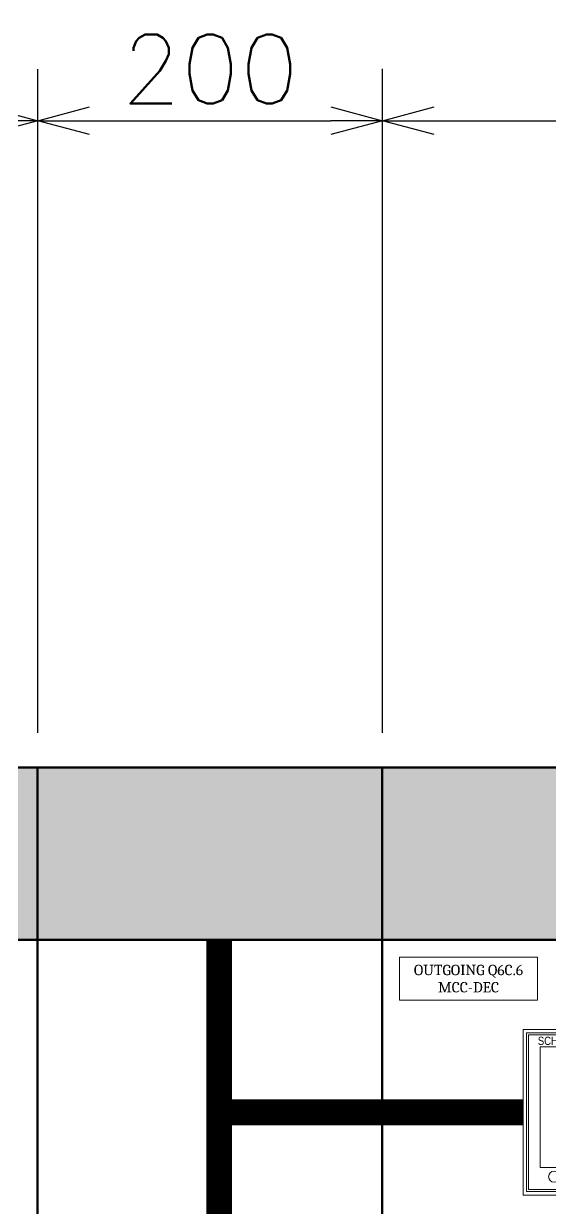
# Model space of a CAD drawing. Header units: millimetres. Extents: x -116965 to 323937, y 291661 to 566926.
# Drawn here: x -45440 to -45135, y 318483 to 319170 of the extents above; entities that cross this region are included whole.
import ezdxf
from ezdxf.enums import TextEntityAlignment as Align

# ---------------------------------------------------------------- set-up
doc = ezdxf.new("R2010")
doc.units = ezdxf.units.MM
doc.header["$PDMODE"] = 35
doc.layers.get('0').update_dxf_attribs({"lineweight": 18})
for name, color, linetype, lineweight in [('AM_5', 3, 'Continuous', 25), ('BASE', 7, 'Continuous', 15), ('hw_Text', 7, 'Continuous', 13)]:
    doc.layers.add(name, color=color, linetype=linetype, lineweight=lineweight)
doc.layers.add('C00-00-00', color=7, linetype='Continuous')
doc.layers.add('C34-3A-40', color=7, linetype='Continuous', true_color=0x343a40)
doc.layers.add('C62-64-69', color=7, linetype='Continuous', true_color=0x626469)
doc.styles.add('hw_Block.', font='Cambria.ttf')
doc.styles.add('VnArial', font='')
doc.styles.add('{18b73a54-fa43-428c-adcb-c1c7bbdf2c84}', font='Simplex.shx')
doc.styles.get('VnArial').set_extended_font_data('.VnArial NarrowH')
doc.dimstyles.new('kich thuoc$0', dxfattribs={"dimscale": 2, "dimtxt": 20, "dimasz": 16, "dimexe": 15, "dimexo": 10, "dimgap": 5, "dimtad": 1, "dimdec": 0, "dimzin": 0, "dimdsep": 46, "dimtxsty": '{18b73a54-fa43-428c-adcb-c1c7bbdf2c84}', "dimblk": 'OPEN30', "dimcen": 0.09, "dimclrd": 3, "dimclre": 3, "dimclrt": 3, "dimadec": 0, "dimazin": 0, "dimtfac": 1, "dimtdec": 0, "dimtofl": 0, "dimtmove": 0, "dimatfit": 3, "dimldrblk": 'OPEN30', "dimfxl": 1, "dimtolj": 1, "dimtzin": 0, "dimarcsym": 0})

# ---------------------------------------------------------------- blocks, each defined once
blk = doc.blocks.new('_Open30')
at = {"color": 0, "linetype": 'ByBlock', "lineweight": -2}
for p, q in [((-1, 0.268), (0, 0)), ((0, 0), (-1, -0.268)), ((0, 0), (-1, 0))]:
    blk.add_line(p, q, dxfattribs=at)
blk = doc.blocks.new('*D1855')
at = {"layer": 'AM_5', "color": 3, "lineweight": -2, "transparency": 16777216}
for p, q in [((-45232.26, 318758.44), (-45232.26, 319143.37)), ((-44532.26, 318758.44), (-44532.26, 319143.37)), ((-45202.26, 319113.37), (-44562.26, 319113.37))]:
    blk.add_line(p, q, dxfattribs=at)
at = {"layer": 'Defpoints', "color": 0, "lineweight": -3, "transparency": 16777216}
for p in [(-44532.26, 319113.37), (-45232.26, 318738.44), (-44532.26, 318738.44)]:
    blk.add_point(p, dxfattribs=at)
at = {"layer": 'AM_5', "color": 3, "lineweight": -2, "transparency": 16777216, "xscale": 30, "yscale": 30, "zscale": 30, "rotation": 180}
blk.add_blockref('_Open30', (-45232.26, 319113.37), dxfattribs=at)
at = {"layer": 'AM_5', "color": 3, "lineweight": -2, "transparency": 16777216, "xscale": 30, "yscale": 30, "zscale": 30}
blk.add_blockref('_Open30', (-44532.26, 319113.37), dxfattribs=at)
at = {"layer": 'AM_5', "color": 3, "transparency": 16777216, "insert": (-44882.26, 319143.37), "char_height": 40, "attachment_point": 5, "style": '{18b73a54-fa43-428c-adcb-c1c7bbdf2c84}'}
blk.add_mtext('\\A1;700', dxfattribs=at)
blk = doc.blocks.new('*D1861')
at = {"layer": 'AM_5', "color": 3, "lineweight": -2, "transparency": 16777216}
for p, q in [((-45832.08, 318758.39), (-45832.08, 319143.32)), ((-45432.08, 318758.39), (-45432.08, 319143.32)), ((-45802.08, 319113.32), (-45462.08, 319113.32))]:
    blk.add_line(p, q, dxfattribs=at)
at = {"layer": 'Defpoints', "color": 0, "lineweight": -3, "transparency": 16777216}
for p in [(-45432.08, 319113.32), (-45832.08, 318738.39), (-45432.08, 318738.39)]:
    blk.add_point(p, dxfattribs=at)
at = {"layer": 'AM_5', "color": 3, "lineweight": -2, "transparency": 16777216, "xscale": 30, "yscale": 30, "zscale": 30, "rotation": 180}
blk.add_blockref('_Open30', (-45832.08, 319113.32), dxfattribs=at)
at = {"layer": 'AM_5', "color": 3, "lineweight": -2, "transparency": 16777216, "xscale": 30, "yscale": 30, "zscale": 30}
blk.add_blockref('_Open30', (-45432.08, 319113.32), dxfattribs=at)
at = {"layer": 'AM_5', "color": 3, "transparency": 16777216, "insert": (-45632.08, 319143.32), "char_height": 40, "attachment_point": 5, "style": '{18b73a54-fa43-428c-adcb-c1c7bbdf2c84}'}
blk.add_mtext('\\A1;400', dxfattribs=at)
blk = doc.blocks.new('*D1862')
at = {"layer": 'AM_5', "color": 3, "lineweight": -2, "transparency": 16777216}
for p, q in [((-45432.08, 318758.39), (-45432.08, 319143.32)), ((-45232.08, 318758.39), (-45232.08, 319143.32)), ((-45402.08, 319113.32), (-45262.08, 319113.32))]:
    blk.add_line(p, q, dxfattribs=at)
at = {"layer": 'Defpoints', "color": 0, "lineweight": -3, "transparency": 16777216}
for p in [(-45232.08, 319113.32), (-45432.08, 318738.39), (-45232.08, 318738.39)]:
    blk.add_point(p, dxfattribs=at)
at = {"layer": 'AM_5', "color": 3, "lineweight": -2, "transparency": 16777216, "xscale": 30, "yscale": 30, "zscale": 30, "rotation": 180}
blk.add_blockref('_Open30', (-45432.08, 319113.32), dxfattribs=at)
at = {"layer": 'AM_5', "color": 3, "lineweight": -2, "transparency": 16777216, "xscale": 30, "yscale": 30, "zscale": 30}
blk.add_blockref('_Open30', (-45232.08, 319113.32), dxfattribs=at)
at = {"layer": 'AM_5', "color": 3, "transparency": 16777216, "insert": (-45332.08, 319143.32), "char_height": 40, "attachment_point": 5, "style": '{18b73a54-fa43-428c-adcb-c1c7bbdf2c84}'}
blk.add_mtext('\\A1;200', dxfattribs=at)
blk = doc.blocks.new('1232')
at = {"color": 7, "linetype": 'Continuous', "lineweight": 13}
for p, q in [((43.84, 78.67), (47.07, 78.67)), ((47.48, 77.94), (47.48, 75.37)), ((49.66, 77.94), (49.66, 75.37)), ((53.72, 77.94), (53.72, 75.37)), ((55.9, 77.94), (55.9, 75.37)), ((56.31, 78.67), (59.54, 78.67)), ((59.95, 77.94), (59.95, 75.37)), ((43.43, 71.35), (43.43, 73.92)), ((43.84, 74.65), (47.07, 74.65)), ((43.84, 70.62), (47.07, 70.62)), ((50.08, 74.65), (53.3, 74.65)), ((53.72, 71.35), (53.72, 73.92)), ((55.9, 71.35), (55.9, 73.92)), ((56.31, 70.62), (59.54, 70.62)), ((59.95, 71.35), (59.95, 73.92)), ((43.84, 65.82), (47.07, 65.82)), ((47.48, 65.09), (47.48, 62.52)), ((49.66, 65.09), (49.66, 62.52)), ((50.08, 65.82), (53.3, 65.82)), ((53.72, 65.09), (53.72, 62.52)), ((55.9, 65.09), (55.9, 62.52)), ((56.31, 65.82), (59.54, 65.82)), ((59.95, 65.09), (59.95, 62.52)), ((43.43, 58.49), (43.43, 61.06)), ((43.84, 61.79), (47.07, 61.79)), ((43.84, 57.77), (47.07, 57.77)), ((49.66, 58.49), (49.66, 61.06)), ((50.08, 57.77), (53.3, 57.77)), ((53.72, 58.49), (53.72, 61.06)), ((55.9, 58.49), (55.9, 61.06)), ((56.31, 57.77), (59.54, 57.77)), ((59.95, 58.49), (59.95, 61.06)), ((43.43, 45.64), (43.43, 48.21)), ((43.84, 52.96), (47.07, 52.96)), ((43.84, 48.94), (47.07, 48.94)), ((47.48, 52.23), (47.48, 49.66)), ((50.08, 52.96), (53.3, 52.96)), ((50.08, 48.94), (53.3, 48.94)), ((53.72, 52.23), (53.72, 49.66)), ((53.72, 45.64), (53.72, 48.21)), ((55.9, 52.23), (55.9, 49.66)), ((55.9, 45.64), (55.9, 48.21)), ((56.31, 52.96), (59.54, 52.96)), ((59.95, 52.23), (59.95, 49.66)), ((59.95, 45.64), (59.95, 48.21)), ((43.84, 44.91), (47.07, 44.91)), ((50.08, 44.91), (53.3, 44.91)), ((56.31, 44.91), (59.54, 44.91)), ((49.66, 39.38), (49.66, 36.81)), ((50.08, 40.1), (53.3, 40.1)), ((50.08, 36.08), (53.3, 36.08)), ((53.72, 32.78), (53.72, 35.35)), ((55.9, 39.38), (55.9, 36.81)), ((55.9, 32.78), (55.9, 35.35)), ((56.31, 40.1), (59.54, 40.1)), ((59.95, 39.38), (59.95, 36.81)), ((59.95, 32.78), (59.95, 35.35)), ((50.08, 32.06), (53.3, 32.06)), ((56.31, 32.06), (59.54, 32.06)), ((28.79, 26.5), (28.79, 23.93)), ((28.79, 19.91), (28.79, 22.47)), ((30.97, 19.91), (30.97, 22.47)), ((31.38, 27.23), (34.61, 27.23)), ((31.38, 23.2), (34.61, 23.2)), ((35.02, 26.5), (35.02, 23.93)), ((37.61, 27.23), (40.84, 27.23)), ((37.61, 23.2), (40.84, 23.2)), ((41.25, 26.5), (41.25, 23.93)), ((41.25, 19.91), (41.25, 22.47)), ((43.43, 26.5), (43.43, 23.93)), ((43.84, 23.2), (47.07, 23.2)), ((47.48, 26.5), (47.48, 23.93)), ((47.48, 19.91), (47.48, 22.47)), ((49.66, 26.5), (49.66, 23.93)), ((50.08, 27.23), (53.3, 27.23)), ((50.08, 23.2), (53.3, 23.2)), ((53.72, 19.91), (53.72, 22.47)), ((55.9, 26.5), (55.9, 23.93)), ((55.9, 19.91), (55.9, 22.47)), ((56.31, 27.23), (59.54, 27.23)), ((59.95, 26.5), (59.95, 23.93)), ((59.95, 19.91), (59.95, 22.47)), ((31.38, 19.18), (34.61, 19.18)), ((37.61, 19.18), (40.84, 19.18)), ((50.08, 19.18), (53.3, 19.18)), ((56.31, 19.18), (59.54, 19.18))]:
    blk.add_line(p, q, dxfattribs=at)
at = {"layer": 'BASE', "lineweight": 13}
for points in [[(96, 0), (0, 0), (0, 96), (96, 96)], [(3.2, 3.2), (92.8, 3.2), (92.8, 92.8), (3.2, 92.8)], [(10, 16.06), (86, 16.06), (86, 86), (10, 86)]]:
    blk.add_lwpolyline(points, close=True, dxfattribs=at)
at = {"layer": 'BASE', "color": 3, "lineweight": 13}
blk.add_lwpolyline([(2, 2), (94, 2), (94, 94), (2, 94)], close=True, dxfattribs=at)
at = {"layer": 'BASE', "lineweight": 13}
for centre in [(18, 10.61), (38, 10.61), (58, 10.61), (78, 10.61)]:
    blk.add_circle(centre, 3.2, dxfattribs=at)
at = {"layer": 'hw_Text', "lineweight": 13, "style": 'VnArial'}
for s, height, p in [('Schneider', 4.8, (24.76, 89.41)), ('V', 2.88, (73.53, 77.14)), ('A', 2.88, (73.53, 64.28)), ('V', 2.88, (73.53, 51.43)), ('Hz', 2.88, (74.05, 38.57))]:
    blk.add_text(s, height=height, rotation=360, dxfattribs=at).set_placement(p, align=Align.MIDDLE_CENTER)
at = {"layer": 'hw_Text', "color": 1, "lineweight": 13, "style": 'VnArial'}
blk.add_text('PM5350', height=4.8, rotation=360, dxfattribs=at).set_placement((75.69, 89.41), align=Align.MIDDLE_CENTER)
blk = doc.blocks.new('Load Outgoingx')
at = {"color": 0, "lineweight": 5, "ltscale": 0.7}
blk.add_lwpolyline([(10, -10), (10, -35), (90, -35), (90, -10)], close=True, dxfattribs=at)
at = {"color": 0, "lineweight": 5, "style": 'hw_Block.'}
for tag, p in [('LINE1', (50, -17.5)), ('LINE2', (50, -27.5))]:
    blk.add_attdef(tag, text='', height=6, dxfattribs=at).set_placement(p, align=Align.MIDDLE_CENTER)

msp = doc.modelspace()

# ---------------------------------------------------------------- hatches: boundary and pattern name
at = {"layer": 'C34-3A-40'}
h = msp.add_hatch(color=256, dxfattribs=at)
h.dxf.hatch_style = 2
h.paths.add_polyline_path([(-45832.204577, 318738.443002), (-45432.260407, 318738.443002), (-45432.260407, 318638.456958), (-45832.204577, 318638.456958)])
h = msp.add_hatch(color=256, dxfattribs=at)
h.dxf.hatch_style = 2
h.paths.add_polyline_path([(-45432.260407, 318738.443002), (-45232.288327, 318738.443002), (-45232.288327, 318638.456958), (-45432.260407, 318638.456958)])
h = msp.add_hatch(color=256, dxfattribs=at)
h.dxf.hatch_style = 2
h.paths.add_polyline_path([(-45232.288327, 318738.443002), (-44532.386032, 318738.443002), (-44532.386032, 318638.456958), (-45232.288327, 318638.456958)])
at = {"layer": 'C62-64-69'}
h = msp.add_hatch(color=256, dxfattribs=at)
h.dxf.hatch_style = 2
h.paths.add_polyline_path([(-45432.260407, 318729.444258), (-45400.264877, 318729.444258), (-45400.264877, 318722.445233), (-45432.260407, 318722.445233)])
h = msp.add_hatch(color=256, dxfattribs=at)
h.dxf.hatch_style = 2
h.paths.add_polyline_path([(-45400.264877, 318729.444258), (-45368.269342, 318729.444258), (-45368.269342, 318722.445233), (-45400.264877, 318722.445233)])
h = msp.add_hatch(color=256, dxfattribs=at)
h.dxf.hatch_style = 2
h.paths.add_polyline_path([(-45400.264877, 318729.444258), (-45368.269342, 318729.444258), (-45368.269342, 318722.445233), (-45400.264877, 318722.445233)])
h = msp.add_hatch(color=256, dxfattribs=at)
h.dxf.hatch_style = 2
h.paths.add_polyline_path([(-45368.269342, 318729.444258), (-45336.273807, 318729.444258), (-45336.273807, 318722.445233), (-45368.269342, 318722.445233)])
h = msp.add_hatch(color=256, dxfattribs=at)
h.dxf.hatch_style = 2
h.paths.add_polyline_path([(-45368.269342, 318729.444258), (-45336.273807, 318729.444258), (-45336.273807, 318722.445233), (-45368.269342, 318722.445233)])
h = msp.add_hatch(color=256, dxfattribs=at)
h.dxf.hatch_style = 2
h.paths.add_polyline_path([(-45336.273807, 318729.444258), (-45304.278277, 318729.444258), (-45304.278277, 318722.445233), (-45336.273807, 318722.445233)])
h = msp.add_hatch(color=256, dxfattribs=at)
h.dxf.hatch_style = 2
h.paths.add_polyline_path([(-45336.273807, 318729.444258), (-45304.278277, 318729.444258), (-45304.278277, 318722.445233), (-45336.273807, 318722.445233)])
h = msp.add_hatch(color=256, dxfattribs=at)
h.dxf.hatch_style = 2
h.paths.add_polyline_path([(-45304.278277, 318729.444258), (-45272.282742, 318729.444258), (-45272.282742, 318722.445233), (-45304.278277, 318722.445233)])
h = msp.add_hatch(color=256, dxfattribs=at)
h.dxf.hatch_style = 2
h.paths.add_polyline_path([(-45304.278277, 318729.444258), (-45272.282742, 318729.444258), (-45272.282742, 318722.445233), (-45304.278277, 318722.445233)])
h = msp.add_hatch(color=256, dxfattribs=at)
h.dxf.hatch_style = 2
h.paths.add_polyline_path([(-45272.282742, 318729.444258), (-45240.287207, 318729.444258), (-45240.287207, 318722.445233), (-45272.282742, 318722.445233)])
h = msp.add_hatch(color=256, dxfattribs=at)
h.dxf.hatch_style = 2
h.paths.add_polyline_path([(-45232.288327, 318729.444258), (-45200.292792, 318729.444258), (-45200.292792, 318722.445233), (-45232.288327, 318722.445233)])
h = msp.add_hatch(color=256, dxfattribs=at)
h.dxf.hatch_style = 2
h.paths.add_polyline_path([(-45200.292792, 318729.444258), (-45168.297257, 318729.444258), (-45168.297257, 318722.445233), (-45200.292792, 318722.445233)])
h = msp.add_hatch(color=256, dxfattribs=at)
h.dxf.hatch_style = 2
h.paths.add_polyline_path([(-45200.292792, 318729.444258), (-45168.297257, 318729.444258), (-45168.297257, 318722.445233), (-45200.292792, 318722.445233)])
h = msp.add_hatch(color=256, dxfattribs=at)
h.dxf.hatch_style = 2
h.paths.add_polyline_path([(-45168.297257, 318729.444258), (-45136.301727, 318729.444258), (-45136.301727, 318722.445233), (-45168.297257, 318722.445233)])
h = msp.add_hatch(color=256, dxfattribs=at)
h.dxf.hatch_style = 2
h.paths.add_polyline_path([(-45168.297257, 318729.444258), (-45136.301727, 318729.444258), (-45136.301727, 318722.445233), (-45168.297257, 318722.445233)])
h = msp.add_hatch(color=256, dxfattribs=at)
h.dxf.hatch_style = 2
h.paths.add_polyline_path([(-45136.301727, 318729.444258), (-45104.306192, 318729.444258), (-45104.306192, 318722.445233), (-45136.301727, 318722.445233)])
h = msp.add_hatch(color=256, dxfattribs=at)
h.dxf.hatch_style = 2
h.paths.add_polyline_path([(-45432.260407, 318722.445233), (-45400.264877, 318722.445233), (-45400.264877, 318720.445514), (-45432.260407, 318720.445514)])
h = msp.add_hatch(color=256, dxfattribs=at)
h.dxf.hatch_style = 2
h.paths.add_polyline_path([(-45432.260407, 318720.445514), (-45400.264877, 318720.445514), (-45400.264877, 318713.446489), (-45432.260407, 318713.446489)])
h = msp.add_hatch(color=256, dxfattribs=at)
h.dxf.hatch_style = 2
h.paths.add_polyline_path([(-45400.264877, 318722.445233), (-45368.269342, 318722.445233), (-45368.269342, 318720.445514), (-45400.264877, 318720.445514)])
h = msp.add_hatch(color=256, dxfattribs=at)
h.dxf.hatch_style = 2
h.paths.add_polyline_path([(-45400.264877, 318722.445233), (-45368.269342, 318722.445233), (-45368.269342, 318720.445514), (-45400.264877, 318720.445514)])
h = msp.add_hatch(color=256, dxfattribs=at)
h.dxf.hatch_style = 2
h.paths.add_polyline_path([(-45400.264877, 318720.445514), (-45368.269342, 318720.445514), (-45368.269342, 318713.446489), (-45400.264877, 318713.446489)])
h = msp.add_hatch(color=256, dxfattribs=at)
h.dxf.hatch_style = 2
h.paths.add_polyline_path([(-45400.264877, 318720.445514), (-45368.269342, 318720.445514), (-45368.269342, 318713.446489), (-45400.264877, 318713.446489)])
h = msp.add_hatch(color=256, dxfattribs=at)
h.dxf.hatch_style = 2
h.paths.add_polyline_path([(-45368.269342, 318722.445233), (-45336.273807, 318722.445233), (-45336.273807, 318720.445514), (-45368.269342, 318720.445514)])
h = msp.add_hatch(color=256, dxfattribs=at)
h.dxf.hatch_style = 2
h.paths.add_polyline_path([(-45368.269342, 318722.445233), (-45336.273807, 318722.445233), (-45336.273807, 318720.445514), (-45368.269342, 318720.445514)])
h = msp.add_hatch(color=256, dxfattribs=at)
h.dxf.hatch_style = 2
h.paths.add_polyline_path([(-45368.269342, 318720.445514), (-45336.273807, 318720.445514), (-45336.273807, 318713.446489), (-45368.269342, 318713.446489)])
h = msp.add_hatch(color=256, dxfattribs=at)
h.dxf.hatch_style = 2
h.paths.add_polyline_path([(-45368.269342, 318720.445514), (-45336.273807, 318720.445514), (-45336.273807, 318713.446489), (-45368.269342, 318713.446489)])
h = msp.add_hatch(color=256, dxfattribs=at)
h.dxf.hatch_style = 2
h.paths.add_polyline_path([(-45336.273807, 318722.445233), (-45304.278277, 318722.445233), (-45304.278277, 318720.445514), (-45336.273807, 318720.445514)])
h = msp.add_hatch(color=256, dxfattribs=at)
h.dxf.hatch_style = 2
h.paths.add_polyline_path([(-45336.273807, 318722.445233), (-45304.278277, 318722.445233), (-45304.278277, 318720.445514), (-45336.273807, 318720.445514)])
h = msp.add_hatch(color=256, dxfattribs=at)
h.dxf.hatch_style = 2
h.paths.add_polyline_path([(-45336.273807, 318720.445514), (-45304.278277, 318720.445514), (-45304.278277, 318713.446489), (-45336.273807, 318713.446489)])
h = msp.add_hatch(color=256, dxfattribs=at)
h.dxf.hatch_style = 2
h.paths.add_polyline_path([(-45336.273807, 318720.445514), (-45304.278277, 318720.445514), (-45304.278277, 318713.446489), (-45336.273807, 318713.446489)])
h = msp.add_hatch(color=256, dxfattribs=at)
h.dxf.hatch_style = 2
h.paths.add_polyline_path([(-45304.278277, 318722.445233), (-45272.282742, 318722.445233), (-45272.282742, 318720.445514), (-45304.278277, 318720.445514)])
h = msp.add_hatch(color=256, dxfattribs=at)
h.dxf.hatch_style = 2
h.paths.add_polyline_path([(-45304.278277, 318722.445233), (-45272.282742, 318722.445233), (-45272.282742, 318720.445514), (-45304.278277, 318720.445514)])
h = msp.add_hatch(color=256, dxfattribs=at)
h.dxf.hatch_style = 2
h.paths.add_polyline_path([(-45304.278277, 318720.445514), (-45272.282742, 318720.445514), (-45272.282742, 318713.446489), (-45304.278277, 318713.446489)])
h = msp.add_hatch(color=256, dxfattribs=at)
h.dxf.hatch_style = 2
h.paths.add_polyline_path([(-45304.278277, 318720.445514), (-45272.282742, 318720.445514), (-45272.282742, 318713.446489), (-45304.278277, 318713.446489)])
h = msp.add_hatch(color=256, dxfattribs=at)
h.dxf.hatch_style = 2
h.paths.add_polyline_path([(-45272.282742, 318722.445233), (-45240.287207, 318722.445233), (-45240.287207, 318720.445514), (-45272.282742, 318720.445514)])
h = msp.add_hatch(color=256, dxfattribs=at)
h.dxf.hatch_style = 2
h.paths.add_polyline_path([(-45272.282742, 318720.445514), (-45240.287207, 318720.445514), (-45240.287207, 318713.446489), (-45272.282742, 318713.446489)])
h = msp.add_hatch(color=256, dxfattribs=at)
h.dxf.hatch_style = 2
h.paths.add_polyline_path([(-45232.288327, 318722.445233), (-45200.292792, 318722.445233), (-45200.292792, 318720.445514), (-45232.288327, 318720.445514)])
h = msp.add_hatch(color=256, dxfattribs=at)
h.dxf.hatch_style = 2
h.paths.add_polyline_path([(-45232.288327, 318720.445514), (-45200.292792, 318720.445514), (-45200.292792, 318713.446489), (-45232.288327, 318713.446489)])
h = msp.add_hatch(color=256, dxfattribs=at)
h.dxf.hatch_style = 2
h.paths.add_polyline_path([(-45200.292792, 318722.445233), (-45168.297257, 318722.445233), (-45168.297257, 318720.445514), (-45200.292792, 318720.445514)])
h = msp.add_hatch(color=256, dxfattribs=at)
h.dxf.hatch_style = 2
h.paths.add_polyline_path([(-45200.292792, 318722.445233), (-45168.297257, 318722.445233), (-45168.297257, 318720.445514), (-45200.292792, 318720.445514)])
h = msp.add_hatch(color=256, dxfattribs=at)
h.dxf.hatch_style = 2
h.paths.add_polyline_path([(-45200.292792, 318720.445514), (-45168.297257, 318720.445514), (-45168.297257, 318713.446489), (-45200.292792, 318713.446489)])
h = msp.add_hatch(color=256, dxfattribs=at)
h.dxf.hatch_style = 2
h.paths.add_polyline_path([(-45200.292792, 318720.445514), (-45168.297257, 318720.445514), (-45168.297257, 318713.446489), (-45200.292792, 318713.446489)])
h = msp.add_hatch(color=256, dxfattribs=at)
h.dxf.hatch_style = 2
h.paths.add_polyline_path([(-45168.297257, 318722.445233), (-45136.301727, 318722.445233), (-45136.301727, 318720.445514), (-45168.297257, 318720.445514)])
h = msp.add_hatch(color=256, dxfattribs=at)
h.dxf.hatch_style = 2
h.paths.add_polyline_path([(-45168.297257, 318722.445233), (-45136.301727, 318722.445233), (-45136.301727, 318720.445514), (-45168.297257, 318720.445514)])
h = msp.add_hatch(color=256, dxfattribs=at)
h.dxf.hatch_style = 2
h.paths.add_polyline_path([(-45168.297257, 318720.445514), (-45136.301727, 318720.445514), (-45136.301727, 318713.446489), (-45168.297257, 318713.446489)])
h = msp.add_hatch(color=256, dxfattribs=at)
h.dxf.hatch_style = 2
h.paths.add_polyline_path([(-45168.297257, 318720.445514), (-45136.301727, 318720.445514), (-45136.301727, 318713.446489), (-45168.297257, 318713.446489)])
h = msp.add_hatch(color=256, dxfattribs=at)
h.dxf.hatch_style = 2
h.paths.add_polyline_path([(-45136.301727, 318722.445233), (-45104.306192, 318722.445233), (-45104.306192, 318720.445514), (-45136.301727, 318720.445514)])
h = msp.add_hatch(color=256, dxfattribs=at)
h.dxf.hatch_style = 2
h.paths.add_polyline_path([(-45136.301727, 318720.445514), (-45104.306192, 318720.445514), (-45104.306192, 318713.446489), (-45136.301727, 318713.446489)])
h = msp.add_hatch(color=256, dxfattribs=at)
h.dxf.hatch_style = 2
h.paths.add_polyline_path([(-45432.260407, 318713.446489), (-45400.264877, 318713.446489), (-45400.264877, 318711.446771), (-45432.260407, 318711.446771)])
h = msp.add_hatch(color=256, dxfattribs=at)
h.dxf.hatch_style = 2
h.paths.add_polyline_path([(-45432.260407, 318711.446771), (-45400.264877, 318711.446771), (-45400.264877, 318704.447745), (-45432.260407, 318704.447745)])
h = msp.add_hatch(color=256, dxfattribs=at)
h.dxf.hatch_style = 2
h.paths.add_polyline_path([(-45400.264877, 318713.446489), (-45368.269342, 318713.446489), (-45368.269342, 318711.446771), (-45400.264877, 318711.446771)])
h = msp.add_hatch(color=256, dxfattribs=at)
h.dxf.hatch_style = 2
h.paths.add_polyline_path([(-45400.264877, 318713.446489), (-45368.269342, 318713.446489), (-45368.269342, 318711.446771), (-45400.264877, 318711.446771)])
h = msp.add_hatch(color=256, dxfattribs=at)
h.dxf.hatch_style = 2
h.paths.add_polyline_path([(-45400.264877, 318711.446771), (-45368.269342, 318711.446771), (-45368.269342, 318704.447745), (-45400.264877, 318704.447745)])
h = msp.add_hatch(color=256, dxfattribs=at)
h.dxf.hatch_style = 2
h.paths.add_polyline_path([(-45400.264877, 318711.446771), (-45368.269342, 318711.446771), (-45368.269342, 318704.447745), (-45400.264877, 318704.447745)])
h = msp.add_hatch(color=256, dxfattribs=at)
h.dxf.hatch_style = 2
h.paths.add_polyline_path([(-45368.269342, 318713.446489), (-45336.273807, 318713.446489), (-45336.273807, 318711.446771), (-45368.269342, 318711.446771)])
h = msp.add_hatch(color=256, dxfattribs=at)
h.dxf.hatch_style = 2
h.paths.add_polyline_path([(-45368.269342, 318713.446489), (-45336.273807, 318713.446489), (-45336.273807, 318711.446771), (-45368.269342, 318711.446771)])
h = msp.add_hatch(color=256, dxfattribs=at)
h.dxf.hatch_style = 2
h.paths.add_polyline_path([(-45368.269342, 318711.446771), (-45336.273807, 318711.446771), (-45336.273807, 318704.447745), (-45368.269342, 318704.447745)])
h = msp.add_hatch(color=256, dxfattribs=at)
h.dxf.hatch_style = 2
h.paths.add_polyline_path([(-45368.269342, 318711.446771), (-45336.273807, 318711.446771), (-45336.273807, 318704.447745), (-45368.269342, 318704.447745)])
h = msp.add_hatch(color=256, dxfattribs=at)
h.dxf.hatch_style = 2
h.paths.add_polyline_path([(-45336.273807, 318713.446489), (-45304.278277, 318713.446489), (-45304.278277, 318711.446771), (-45336.273807, 318711.446771)])
h = msp.add_hatch(color=256, dxfattribs=at)
h.dxf.hatch_style = 2
h.paths.add_polyline_path([(-45336.273807, 318713.446489), (-45304.278277, 318713.446489), (-45304.278277, 318711.446771), (-45336.273807, 318711.446771)])
h = msp.add_hatch(color=256, dxfattribs=at)
h.dxf.hatch_style = 2
h.paths.add_polyline_path([(-45336.273807, 318711.446771), (-45304.278277, 318711.446771), (-45304.278277, 318704.447745), (-45336.273807, 318704.447745)])
h = msp.add_hatch(color=256, dxfattribs=at)
h.dxf.hatch_style = 2
h.paths.add_polyline_path([(-45336.273807, 318711.446771), (-45304.278277, 318711.446771), (-45304.278277, 318704.447745), (-45336.273807, 318704.447745)])
h = msp.add_hatch(color=256, dxfattribs=at)
h.dxf.hatch_style = 2
h.paths.add_polyline_path([(-45304.278277, 318713.446489), (-45272.282742, 318713.446489), (-45272.282742, 318711.446771), (-45304.278277, 318711.446771)])
h = msp.add_hatch(color=256, dxfattribs=at)
h.dxf.hatch_style = 2
h.paths.add_polyline_path([(-45304.278277, 318713.446489), (-45272.282742, 318713.446489), (-45272.282742, 318711.446771), (-45304.278277, 318711.446771)])
h = msp.add_hatch(color=256, dxfattribs=at)
h.dxf.hatch_style = 2
h.paths.add_polyline_path([(-45304.278277, 318711.446771), (-45272.282742, 318711.446771), (-45272.282742, 318704.447745), (-45304.278277, 318704.447745)])
h = msp.add_hatch(color=256, dxfattribs=at)
h.dxf.hatch_style = 2
h.paths.add_polyline_path([(-45304.278277, 318711.446771), (-45272.282742, 318711.446771), (-45272.282742, 318704.447745), (-45304.278277, 318704.447745)])
h = msp.add_hatch(color=256, dxfattribs=at)
h.dxf.hatch_style = 2
h.paths.add_polyline_path([(-45272.282742, 318713.446489), (-45240.287207, 318713.446489), (-45240.287207, 318711.446771), (-45272.282742, 318711.446771)])
h = msp.add_hatch(color=256, dxfattribs=at)
h.dxf.hatch_style = 2
h.paths.add_polyline_path([(-45272.282742, 318711.446771), (-45240.287207, 318711.446771), (-45240.287207, 318704.447745), (-45272.282742, 318704.447745)])
h = msp.add_hatch(color=256, dxfattribs=at)
h.dxf.hatch_style = 2
h.paths.add_polyline_path([(-45232.288327, 318713.446489), (-45200.292792, 318713.446489), (-45200.292792, 318711.446771), (-45232.288327, 318711.446771)])
h = msp.add_hatch(color=256, dxfattribs=at)
h.dxf.hatch_style = 2
h.paths.add_polyline_path([(-45232.288327, 318711.446771), (-45200.292792, 318711.446771), (-45200.292792, 318704.447745), (-45232.288327, 318704.447745)])
h = msp.add_hatch(color=256, dxfattribs=at)
h.dxf.hatch_style = 2
h.paths.add_polyline_path([(-45200.292792, 318713.446489), (-45168.297257, 318713.446489), (-45168.297257, 318711.446771), (-45200.292792, 318711.446771)])
h = msp.add_hatch(color=256, dxfattribs=at)
h.dxf.hatch_style = 2
h.paths.add_polyline_path([(-45200.292792, 318713.446489), (-45168.297257, 318713.446489), (-45168.297257, 318711.446771), (-45200.292792, 318711.446771)])
h = msp.add_hatch(color=256, dxfattribs=at)
h.dxf.hatch_style = 2
h.paths.add_polyline_path([(-45200.292792, 318711.446771), (-45168.297257, 318711.446771), (-45168.297257, 318704.447745), (-45200.292792, 318704.447745)])
h = msp.add_hatch(color=256, dxfattribs=at)
h.dxf.hatch_style = 2
h.paths.add_polyline_path([(-45200.292792, 318711.446771), (-45168.297257, 318711.446771), (-45168.297257, 318704.447745), (-45200.292792, 318704.447745)])
h = msp.add_hatch(color=256, dxfattribs=at)
h.dxf.hatch_style = 2
h.paths.add_polyline_path([(-45168.297257, 318713.446489), (-45136.301727, 318713.446489), (-45136.301727, 318711.446771), (-45168.297257, 318711.446771)])
h = msp.add_hatch(color=256, dxfattribs=at)
h.dxf.hatch_style = 2
h.paths.add_polyline_path([(-45168.297257, 318713.446489), (-45136.301727, 318713.446489), (-45136.301727, 318711.446771), (-45168.297257, 318711.446771)])
h = msp.add_hatch(color=256, dxfattribs=at)
h.dxf.hatch_style = 2
h.paths.add_polyline_path([(-45168.297257, 318711.446771), (-45136.301727, 318711.446771), (-45136.301727, 318704.447745), (-45168.297257, 318704.447745)])
h = msp.add_hatch(color=256, dxfattribs=at)
h.dxf.hatch_style = 2
h.paths.add_polyline_path([(-45168.297257, 318711.446771), (-45136.301727, 318711.446771), (-45136.301727, 318704.447745), (-45168.297257, 318704.447745)])
h = msp.add_hatch(color=256, dxfattribs=at)
h.dxf.hatch_style = 2
h.paths.add_polyline_path([(-45136.301727, 318713.446489), (-45104.306192, 318713.446489), (-45104.306192, 318711.446771), (-45136.301727, 318711.446771)])
h = msp.add_hatch(color=256, dxfattribs=at)
h.dxf.hatch_style = 2
h.paths.add_polyline_path([(-45136.301727, 318711.446771), (-45104.306192, 318711.446771), (-45104.306192, 318704.447745), (-45136.301727, 318704.447745)])
h = msp.add_hatch(color=256, dxfattribs=at)
h.dxf.hatch_style = 2
h.paths.add_polyline_path([(-45432.260407, 318704.447745), (-45400.264877, 318704.447745), (-45400.264877, 318702.448027), (-45432.260407, 318702.448027)])
h = msp.add_hatch(color=256, dxfattribs=at)
h.dxf.hatch_style = 2
h.paths.add_polyline_path([(-45400.264877, 318704.447745), (-45368.269342, 318704.447745), (-45368.269342, 318702.448027), (-45400.264877, 318702.448027)])
h = msp.add_hatch(color=256, dxfattribs=at)
h.dxf.hatch_style = 2
h.paths.add_polyline_path([(-45400.264877, 318704.447745), (-45368.269342, 318704.447745), (-45368.269342, 318702.448027), (-45400.264877, 318702.448027)])
h = msp.add_hatch(color=256, dxfattribs=at)
h.dxf.hatch_style = 2
h.paths.add_polyline_path([(-45368.269342, 318704.447745), (-45336.273807, 318704.447745), (-45336.273807, 318702.448027), (-45368.269342, 318702.448027)])
h = msp.add_hatch(color=256, dxfattribs=at)
h.dxf.hatch_style = 2
h.paths.add_polyline_path([(-45368.269342, 318704.447745), (-45336.273807, 318704.447745), (-45336.273807, 318702.448027), (-45368.269342, 318702.448027)])
h = msp.add_hatch(color=256, dxfattribs=at)
h.dxf.hatch_style = 2
h.paths.add_polyline_path([(-45336.273807, 318704.447745), (-45304.278277, 318704.447745), (-45304.278277, 318702.448027), (-45336.273807, 318702.448027)])
h = msp.add_hatch(color=256, dxfattribs=at)
h.dxf.hatch_style = 2
h.paths.add_polyline_path([(-45336.273807, 318704.447745), (-45304.278277, 318704.447745), (-45304.278277, 318702.448027), (-45336.273807, 318702.448027)])
h = msp.add_hatch(color=256, dxfattribs=at)
h.dxf.hatch_style = 2
h.paths.add_polyline_path([(-45304.278277, 318704.447745), (-45272.282742, 318704.447745), (-45272.282742, 318702.448027), (-45304.278277, 318702.448027)])
h = msp.add_hatch(color=256, dxfattribs=at)
h.dxf.hatch_style = 2
h.paths.add_polyline_path([(-45304.278277, 318704.447745), (-45272.282742, 318704.447745), (-45272.282742, 318702.448027), (-45304.278277, 318702.448027)])
h = msp.add_hatch(color=256, dxfattribs=at)
h.dxf.hatch_style = 2
h.paths.add_polyline_path([(-45272.282742, 318704.447745), (-45240.287207, 318704.447745), (-45240.287207, 318702.448027), (-45272.282742, 318702.448027)])
h = msp.add_hatch(color=256, dxfattribs=at)
h.dxf.hatch_style = 2
h.paths.add_polyline_path([(-45232.288327, 318704.447745), (-45200.292792, 318704.447745), (-45200.292792, 318702.448027), (-45232.288327, 318702.448027)])
h = msp.add_hatch(color=256, dxfattribs=at)
h.dxf.hatch_style = 2
h.paths.add_polyline_path([(-45200.292792, 318704.447745), (-45168.297257, 318704.447745), (-45168.297257, 318702.448027), (-45200.292792, 318702.448027)])
h = msp.add_hatch(color=256, dxfattribs=at)
h.dxf.hatch_style = 2
h.paths.add_polyline_path([(-45200.292792, 318704.447745), (-45168.297257, 318704.447745), (-45168.297257, 318702.448027), (-45200.292792, 318702.448027)])
h = msp.add_hatch(color=256, dxfattribs=at)
h.dxf.hatch_style = 2
h.paths.add_polyline_path([(-45168.297257, 318704.447745), (-45136.301727, 318704.447745), (-45136.301727, 318702.448027), (-45168.297257, 318702.448027)])
h = msp.add_hatch(color=256, dxfattribs=at)
h.dxf.hatch_style = 2
h.paths.add_polyline_path([(-45168.297257, 318704.447745), (-45136.301727, 318704.447745), (-45136.301727, 318702.448027), (-45168.297257, 318702.448027)])
h = msp.add_hatch(color=256, dxfattribs=at)
h.dxf.hatch_style = 2
h.paths.add_polyline_path([(-45136.301727, 318704.447745), (-45104.306192, 318704.447745), (-45104.306192, 318702.448027), (-45136.301727, 318702.448027)])
h = msp.add_hatch(color=256, dxfattribs=at)
h.dxf.hatch_style = 2
h.paths.add_polyline_path([(-45432.260407, 318702.448027), (-45400.264877, 318702.448027), (-45400.264877, 318695.449001), (-45432.260407, 318695.449001)])
h = msp.add_hatch(color=256, dxfattribs=at)
h.dxf.hatch_style = 2
h.paths.add_polyline_path([(-45400.264877, 318702.448027), (-45368.269342, 318702.448027), (-45368.269342, 318695.449001), (-45400.264877, 318695.449001)])
h = msp.add_hatch(color=256, dxfattribs=at)
h.dxf.hatch_style = 2
h.paths.add_polyline_path([(-45400.264877, 318702.448027), (-45368.269342, 318702.448027), (-45368.269342, 318695.449001), (-45400.264877, 318695.449001)])
h = msp.add_hatch(color=256, dxfattribs=at)
h.dxf.hatch_style = 2
h.paths.add_polyline_path([(-45368.269342, 318702.448027), (-45336.273807, 318702.448027), (-45336.273807, 318695.449001), (-45368.269342, 318695.449001)])
h = msp.add_hatch(color=256, dxfattribs=at)
h.dxf.hatch_style = 2
h.paths.add_polyline_path([(-45368.269342, 318702.448027), (-45336.273807, 318702.448027), (-45336.273807, 318695.449001), (-45368.269342, 318695.449001)])
h = msp.add_hatch(color=256, dxfattribs=at)
h.dxf.hatch_style = 2
h.paths.add_polyline_path([(-45336.273807, 318702.448027), (-45304.278277, 318702.448027), (-45304.278277, 318695.449001), (-45336.273807, 318695.449001)])
h = msp.add_hatch(color=256, dxfattribs=at)
h.dxf.hatch_style = 2
h.paths.add_polyline_path([(-45336.273807, 318702.448027), (-45304.278277, 318702.448027), (-45304.278277, 318695.449001), (-45336.273807, 318695.449001)])
h = msp.add_hatch(color=256, dxfattribs=at)
h.dxf.hatch_style = 2
h.paths.add_polyline_path([(-45304.278277, 318702.448027), (-45272.282742, 318702.448027), (-45272.282742, 318695.449001), (-45304.278277, 318695.449001)])
h = msp.add_hatch(color=256, dxfattribs=at)
h.dxf.hatch_style = 2
h.paths.add_polyline_path([(-45304.278277, 318702.448027), (-45272.282742, 318702.448027), (-45272.282742, 318695.449001), (-45304.278277, 318695.449001)])
h = msp.add_hatch(color=256, dxfattribs=at)
h.dxf.hatch_style = 2
h.paths.add_polyline_path([(-45272.282742, 318702.448027), (-45240.287207, 318702.448027), (-45240.287207, 318695.449001), (-45272.282742, 318695.449001)])
h = msp.add_hatch(color=256, dxfattribs=at)
h.dxf.hatch_style = 2
h.paths.add_polyline_path([(-45232.288327, 318702.448027), (-45200.292792, 318702.448027), (-45200.292792, 318695.449001), (-45232.288327, 318695.449001)])
h = msp.add_hatch(color=256, dxfattribs=at)
h.dxf.hatch_style = 2
h.paths.add_polyline_path([(-45200.292792, 318702.448027), (-45168.297257, 318702.448027), (-45168.297257, 318695.449001), (-45200.292792, 318695.449001)])
h = msp.add_hatch(color=256, dxfattribs=at)
h.dxf.hatch_style = 2
h.paths.add_polyline_path([(-45200.292792, 318702.448027), (-45168.297257, 318702.448027), (-45168.297257, 318695.449001), (-45200.292792, 318695.449001)])
h = msp.add_hatch(color=256, dxfattribs=at)
h.dxf.hatch_style = 2
h.paths.add_polyline_path([(-45168.297257, 318702.448027), (-45136.301727, 318702.448027), (-45136.301727, 318695.449001), (-45168.297257, 318695.449001)])
h = msp.add_hatch(color=256, dxfattribs=at)
h.dxf.hatch_style = 2
h.paths.add_polyline_path([(-45168.297257, 318702.448027), (-45136.301727, 318702.448027), (-45136.301727, 318695.449001), (-45168.297257, 318695.449001)])
h = msp.add_hatch(color=256, dxfattribs=at)
h.dxf.hatch_style = 2
h.paths.add_polyline_path([(-45136.301727, 318702.448027), (-45104.306192, 318702.448027), (-45104.306192, 318695.449001), (-45136.301727, 318695.449001)])
h = msp.add_hatch(color=256, dxfattribs=at)
h.dxf.hatch_style = 2
h.paths.add_polyline_path([(-45432.260407, 318695.449001), (-45400.264877, 318695.449001), (-45400.264877, 318693.449283), (-45432.260407, 318693.449283)])
h = msp.add_hatch(color=256, dxfattribs=at)
h.dxf.hatch_style = 2
h.paths.add_polyline_path([(-45432.260407, 318693.449283), (-45400.264877, 318693.449283), (-45400.264877, 318686.450258), (-45432.260407, 318686.450258)])
h = msp.add_hatch(color=256, dxfattribs=at)
h.dxf.hatch_style = 2
h.paths.add_polyline_path([(-45400.264877, 318695.449001), (-45368.269342, 318695.449001), (-45368.269342, 318693.449283), (-45400.264877, 318693.449283)])
h = msp.add_hatch(color=256, dxfattribs=at)
h.dxf.hatch_style = 2
h.paths.add_polyline_path([(-45400.264877, 318695.449001), (-45368.269342, 318695.449001), (-45368.269342, 318693.449283), (-45400.264877, 318693.449283)])
h = msp.add_hatch(color=256, dxfattribs=at)
h.dxf.hatch_style = 2
h.paths.add_polyline_path([(-45400.264877, 318693.449283), (-45368.269342, 318693.449283), (-45368.269342, 318686.450258), (-45400.264877, 318686.450258)])
h = msp.add_hatch(color=256, dxfattribs=at)
h.dxf.hatch_style = 2
h.paths.add_polyline_path([(-45400.264877, 318693.449283), (-45368.269342, 318693.449283), (-45368.269342, 318686.450258), (-45400.264877, 318686.450258)])
h = msp.add_hatch(color=256, dxfattribs=at)
h.dxf.hatch_style = 2
h.paths.add_polyline_path([(-45368.269342, 318695.449001), (-45336.273807, 318695.449001), (-45336.273807, 318693.449283), (-45368.269342, 318693.449283)])
h = msp.add_hatch(color=256, dxfattribs=at)
h.dxf.hatch_style = 2
h.paths.add_polyline_path([(-45368.269342, 318695.449001), (-45336.273807, 318695.449001), (-45336.273807, 318693.449283), (-45368.269342, 318693.449283)])
h = msp.add_hatch(color=256, dxfattribs=at)
h.dxf.hatch_style = 2
h.paths.add_polyline_path([(-45368.269342, 318693.449283), (-45336.273807, 318693.449283), (-45336.273807, 318686.450258), (-45368.269342, 318686.450258)])
h = msp.add_hatch(color=256, dxfattribs=at)
h.dxf.hatch_style = 2
h.paths.add_polyline_path([(-45368.269342, 318693.449283), (-45336.273807, 318693.449283), (-45336.273807, 318686.450258), (-45368.269342, 318686.450258)])
h = msp.add_hatch(color=256, dxfattribs=at)
h.dxf.hatch_style = 2
h.paths.add_polyline_path([(-45336.273807, 318695.449001), (-45304.278277, 318695.449001), (-45304.278277, 318693.449283), (-45336.273807, 318693.449283)])
h = msp.add_hatch(color=256, dxfattribs=at)
h.dxf.hatch_style = 2
h.paths.add_polyline_path([(-45336.273807, 318695.449001), (-45304.278277, 318695.449001), (-45304.278277, 318693.449283), (-45336.273807, 318693.449283)])
h = msp.add_hatch(color=256, dxfattribs=at)
h.dxf.hatch_style = 2
h.paths.add_polyline_path([(-45336.273807, 318693.449283), (-45304.278277, 318693.449283), (-45304.278277, 318686.450258), (-45336.273807, 318686.450258)])
h = msp.add_hatch(color=256, dxfattribs=at)
h.dxf.hatch_style = 2
h.paths.add_polyline_path([(-45336.273807, 318693.449283), (-45304.278277, 318693.449283), (-45304.278277, 318686.450258), (-45336.273807, 318686.450258)])
h = msp.add_hatch(color=256, dxfattribs=at)
h.dxf.hatch_style = 2
h.paths.add_polyline_path([(-45304.278277, 318695.449001), (-45272.282742, 318695.449001), (-45272.282742, 318693.449283), (-45304.278277, 318693.449283)])
h = msp.add_hatch(color=256, dxfattribs=at)
h.dxf.hatch_style = 2
h.paths.add_polyline_path([(-45304.278277, 318695.449001), (-45272.282742, 318695.449001), (-45272.282742, 318693.449283), (-45304.278277, 318693.449283)])
h = msp.add_hatch(color=256, dxfattribs=at)
h.dxf.hatch_style = 2
h.paths.add_polyline_path([(-45304.278277, 318693.449283), (-45272.282742, 318693.449283), (-45272.282742, 318686.450258), (-45304.278277, 318686.450258)])
h = msp.add_hatch(color=256, dxfattribs=at)
h.dxf.hatch_style = 2
h.paths.add_polyline_path([(-45304.278277, 318693.449283), (-45272.282742, 318693.449283), (-45272.282742, 318686.450258), (-45304.278277, 318686.450258)])
h = msp.add_hatch(color=256, dxfattribs=at)
h.dxf.hatch_style = 2
h.paths.add_polyline_path([(-45272.282742, 318695.449001), (-45240.287207, 318695.449001), (-45240.287207, 318693.449283), (-45272.282742, 318693.449283)])
h = msp.add_hatch(color=256, dxfattribs=at)
h.dxf.hatch_style = 2
h.paths.add_polyline_path([(-45272.282742, 318693.449283), (-45240.287207, 318693.449283), (-45240.287207, 318686.450258), (-45272.282742, 318686.450258)])
h = msp.add_hatch(color=256, dxfattribs=at)
h.dxf.hatch_style = 2
h.paths.add_polyline_path([(-45232.288327, 318695.449001), (-45200.292792, 318695.449001), (-45200.292792, 318693.449283), (-45232.288327, 318693.449283)])
h = msp.add_hatch(color=256, dxfattribs=at)
h.dxf.hatch_style = 2
h.paths.add_polyline_path([(-45232.288327, 318693.449283), (-45200.292792, 318693.449283), (-45200.292792, 318686.450258), (-45232.288327, 318686.450258)])
h = msp.add_hatch(color=256, dxfattribs=at)
h.dxf.hatch_style = 2
h.paths.add_polyline_path([(-45200.292792, 318695.449001), (-45168.297257, 318695.449001), (-45168.297257, 318693.449283), (-45200.292792, 318693.449283)])
h = msp.add_hatch(color=256, dxfattribs=at)
h.dxf.hatch_style = 2
h.paths.add_polyline_path([(-45200.292792, 318695.449001), (-45168.297257, 318695.449001), (-45168.297257, 318693.449283), (-45200.292792, 318693.449283)])
h = msp.add_hatch(color=256, dxfattribs=at)
h.dxf.hatch_style = 2
h.paths.add_polyline_path([(-45200.292792, 318693.449283), (-45168.297257, 318693.449283), (-45168.297257, 318686.450258), (-45200.292792, 318686.450258)])
h = msp.add_hatch(color=256, dxfattribs=at)
h.dxf.hatch_style = 2
h.paths.add_polyline_path([(-45200.292792, 318693.449283), (-45168.297257, 318693.449283), (-45168.297257, 318686.450258), (-45200.292792, 318686.450258)])
h = msp.add_hatch(color=256, dxfattribs=at)
h.dxf.hatch_style = 2
h.paths.add_polyline_path([(-45168.297257, 318695.449001), (-45136.301727, 318695.449001), (-45136.301727, 318693.449283), (-45168.297257, 318693.449283)])
h = msp.add_hatch(color=256, dxfattribs=at)
h.dxf.hatch_style = 2
h.paths.add_polyline_path([(-45168.297257, 318695.449001), (-45136.301727, 318695.449001), (-45136.301727, 318693.449283), (-45168.297257, 318693.449283)])
h = msp.add_hatch(color=256, dxfattribs=at)
h.dxf.hatch_style = 2
h.paths.add_polyline_path([(-45168.297257, 318693.449283), (-45136.301727, 318693.449283), (-45136.301727, 318686.450258), (-45168.297257, 318686.450258)])
h = msp.add_hatch(color=256, dxfattribs=at)
h.dxf.hatch_style = 2
h.paths.add_polyline_path([(-45168.297257, 318693.449283), (-45136.301727, 318693.449283), (-45136.301727, 318686.450258), (-45168.297257, 318686.450258)])
h = msp.add_hatch(color=256, dxfattribs=at)
h.dxf.hatch_style = 2
h.paths.add_polyline_path([(-45136.301727, 318695.449001), (-45104.306192, 318695.449001), (-45104.306192, 318693.449283), (-45136.301727, 318693.449283)])
h = msp.add_hatch(color=256, dxfattribs=at)
h.dxf.hatch_style = 2
h.paths.add_polyline_path([(-45136.301727, 318693.449283), (-45104.306192, 318693.449283), (-45104.306192, 318686.450258), (-45136.301727, 318686.450258)])
h = msp.add_hatch(color=256, dxfattribs=at)
h.dxf.hatch_style = 2
h.paths.add_polyline_path([(-45432.260407, 318686.450258), (-45400.264877, 318686.450258), (-45400.264877, 318684.450539), (-45432.260407, 318684.450539)])
h = msp.add_hatch(color=256, dxfattribs=at)
h.dxf.hatch_style = 2
h.paths.add_polyline_path([(-45400.264877, 318686.450258), (-45368.269342, 318686.450258), (-45368.269342, 318684.450539), (-45400.264877, 318684.450539)])
h = msp.add_hatch(color=256, dxfattribs=at)
h.dxf.hatch_style = 2
h.paths.add_polyline_path([(-45400.264877, 318686.450258), (-45368.269342, 318686.450258), (-45368.269342, 318684.450539), (-45400.264877, 318684.450539)])
h = msp.add_hatch(color=256, dxfattribs=at)
h.dxf.hatch_style = 2
h.paths.add_polyline_path([(-45368.269342, 318686.450258), (-45336.273807, 318686.450258), (-45336.273807, 318684.450539), (-45368.269342, 318684.450539)])
h = msp.add_hatch(color=256, dxfattribs=at)
h.dxf.hatch_style = 2
h.paths.add_polyline_path([(-45368.269342, 318686.450258), (-45336.273807, 318686.450258), (-45336.273807, 318684.450539), (-45368.269342, 318684.450539)])
h = msp.add_hatch(color=256, dxfattribs=at)
h.dxf.hatch_style = 2
h.paths.add_polyline_path([(-45336.273807, 318686.450258), (-45304.278277, 318686.450258), (-45304.278277, 318684.450539), (-45336.273807, 318684.450539)])
h = msp.add_hatch(color=256, dxfattribs=at)
h.dxf.hatch_style = 2
h.paths.add_polyline_path([(-45336.273807, 318686.450258), (-45304.278277, 318686.450258), (-45304.278277, 318684.450539), (-45336.273807, 318684.450539)])
h = msp.add_hatch(color=256, dxfattribs=at)
h.dxf.hatch_style = 2
h.paths.add_polyline_path([(-45304.278277, 318686.450258), (-45272.282742, 318686.450258), (-45272.282742, 318684.450539), (-45304.278277, 318684.450539)])
h = msp.add_hatch(color=256, dxfattribs=at)
h.dxf.hatch_style = 2
h.paths.add_polyline_path([(-45304.278277, 318686.450258), (-45272.282742, 318686.450258), (-45272.282742, 318684.450539), (-45304.278277, 318684.450539)])
h = msp.add_hatch(color=256, dxfattribs=at)
h.dxf.hatch_style = 2
h.paths.add_polyline_path([(-45272.282742, 318686.450258), (-45240.287207, 318686.450258), (-45240.287207, 318684.450539), (-45272.282742, 318684.450539)])
h = msp.add_hatch(color=256, dxfattribs=at)
h.dxf.hatch_style = 2
h.paths.add_polyline_path([(-45232.288327, 318686.450258), (-45200.292792, 318686.450258), (-45200.292792, 318684.450539), (-45232.288327, 318684.450539)])
h = msp.add_hatch(color=256, dxfattribs=at)
h.dxf.hatch_style = 2
h.paths.add_polyline_path([(-45200.292792, 318686.450258), (-45168.297257, 318686.450258), (-45168.297257, 318684.450539), (-45200.292792, 318684.450539)])
h = msp.add_hatch(color=256, dxfattribs=at)
h.dxf.hatch_style = 2
h.paths.add_polyline_path([(-45200.292792, 318686.450258), (-45168.297257, 318686.450258), (-45168.297257, 318684.450539), (-45200.292792, 318684.450539)])
h = msp.add_hatch(color=256, dxfattribs=at)
h.dxf.hatch_style = 2
h.paths.add_polyline_path([(-45168.297257, 318686.450258), (-45136.301727, 318686.450258), (-45136.301727, 318684.450539), (-45168.297257, 318684.450539)])
h = msp.add_hatch(color=256, dxfattribs=at)
h.dxf.hatch_style = 2
h.paths.add_polyline_path([(-45168.297257, 318686.450258), (-45136.301727, 318686.450258), (-45136.301727, 318684.450539), (-45168.297257, 318684.450539)])
h = msp.add_hatch(color=256, dxfattribs=at)
h.dxf.hatch_style = 2
h.paths.add_polyline_path([(-45136.301727, 318686.450258), (-45104.306192, 318686.450258), (-45104.306192, 318684.450539), (-45136.301727, 318684.450539)])

# ---------------------------------------------------------------- linework, layer by layer
at = {"color": 1, "lineweight": -3, "ltscale": 5, "const_width": 15}
for points in [[(-45326.927649, 316738.722167), (-45326.927649, 318638.456958)], [(-45150.649773, 318538.470917), (-45326.927653, 318538.470917)]]:
    msp.add_lwpolyline(points, dxfattribs=at)
at = {"layer": 'C00-00-00', "lineweight": 211}
for points in [[(-45832.204577, 318738.443002), (-45432.260407, 318738.443002), (-45432.260407, 318638.456958), (-45832.204577, 318638.456958)], [(-45432.260407, 318738.443002), (-45232.288327, 318738.443002), (-45232.288327, 318638.456958), (-45432.260407, 318638.456958)], [(-45232.288327, 318738.443002), (-44532.386032, 318738.443002), (-44532.386032, 316538.750083), (-45232.288327, 316538.750083)], [(-45232.288327, 318738.443002), (-44532.386032, 318738.443002), (-44532.386032, 318638.456958), (-45232.288327, 318638.456958)]]:
    msp.add_lwpolyline(points, close=True, dxfattribs=at)
at = {"layer": 'C00-00-00', "lineweight": 100}
for points in [[(-45832.204577, 318638.456958), (-45432.260407, 318638.456958), (-45432.260407, 316638.736127), (-45832.204577, 316638.736127)], [(-45432.260407, 318638.456958), (-45232.288327, 318638.456958), (-45232.288327, 316638.736127), (-45432.260407, 316638.736127)], [(-45232.288327, 318638.456958), (-44532.386032, 318638.456958), (-44532.386032, 318438.484877), (-45232.288327, 318438.484877)]]:
    msp.add_lwpolyline(points, close=True, dxfattribs=at)

# ---------------------------------------------------------------- block references
at = {"lineweight": -3}
msp.add_blockref('Load Outgoingx', (-45232.288325, 318638.456961), dxfattribs=at).add_auto_attribs({'LINE2': 'MCC-DEC', 'LINE1': 'OUTGOING Q6C.6'})
msp.add_blockref('1232', (-45150.649773, 318490.470917))

# ---------------------------------------------------------------- dimensions: what is measured, and where the dimension line sits
at = {"layer": 'AM_5'}
for base, p1, p2, picture, middle in [((-45432.078952, 319113.318354), (-45832.078868, 318738.394522), (-45432.078952, 318738.394522), '*D1861', (-45632.07891, 319143.318354)), ((-45232.079035, 319113.318354), (-45432.078952, 318738.394522), (-45232.079035, 318738.394522), '*D1862', (-45332.078993, 319143.318354)), ((-44532.260407, 319113.366832), (-45232.260323, 318738.443), (-44532.260407, 318738.443), '*D1855', (-44882.260365, 319143.366832))]:
    dim = msp.add_linear_dim(base=base, p1=p1, p2=p2, dimstyle='kich thuoc$0', override={"dimasz": 15, "dimtdec": 4}, dxfattribs=at)
    dim.commit()
    dim.dimension.update_dxf_attribs({"geometry": picture, "text_midpoint": middle})

doc.saveas('drawing.dxf')
